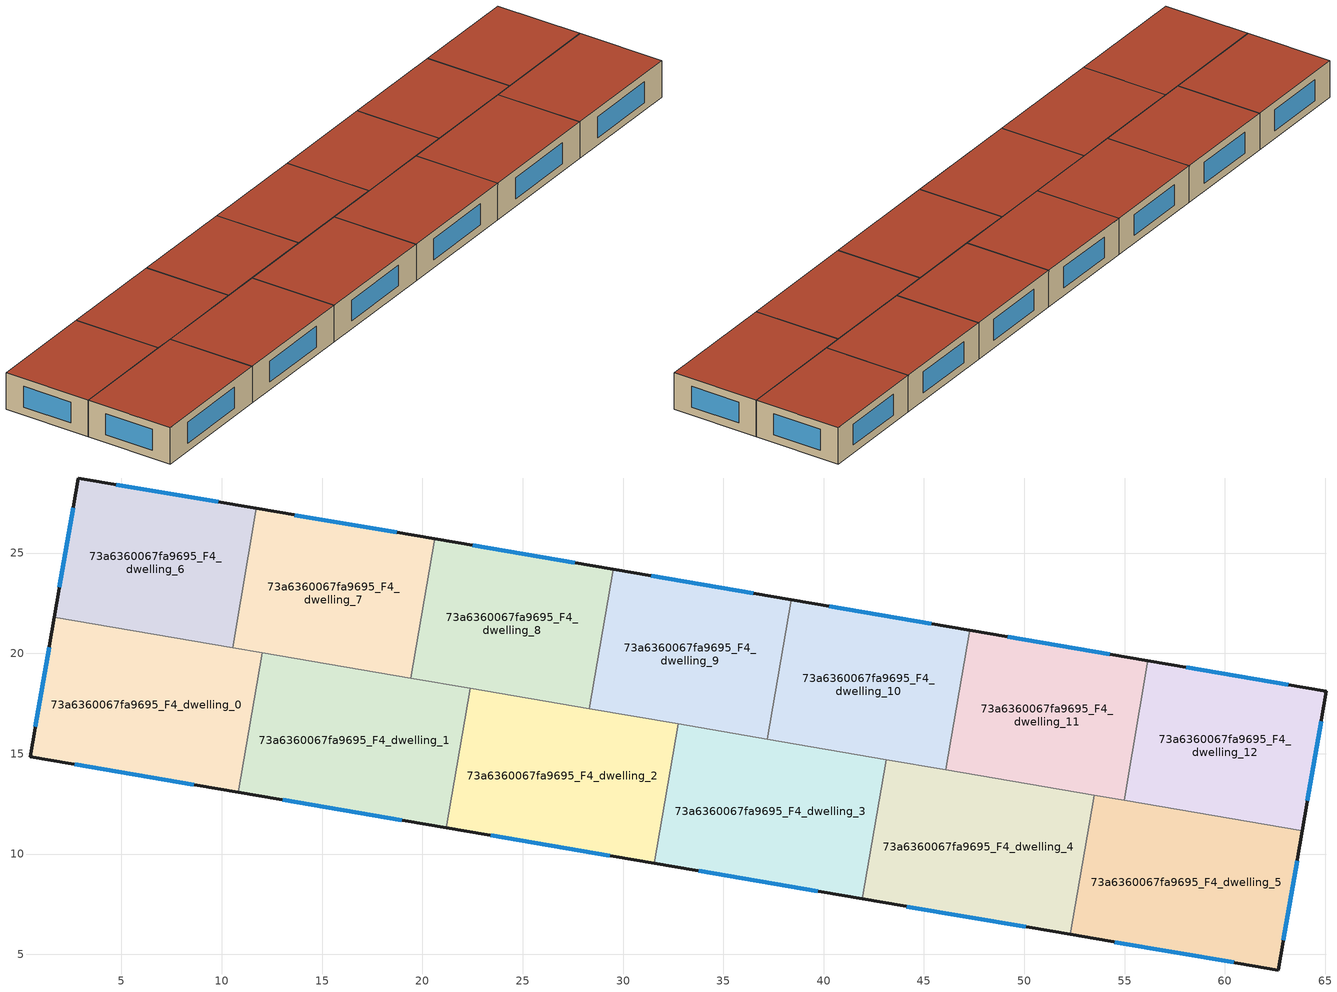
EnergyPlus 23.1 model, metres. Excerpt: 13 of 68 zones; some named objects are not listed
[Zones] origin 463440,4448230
73a6360067fa9695_F4_dwelling_0
 floor to 73a6360067fa9695_F3_dwelling_0 (EU_floor_Construction): 12.02,20.03 10.83,13.08 0.46,14.86 1.65,21.8 z12
 wall outside (EU_wall_Construction): 1.65,21.8 0.46,14.86 10.83,13.08 z12:15
 wall to 73a6360067fa9695_F4_dwelling_1 (EU_wall_Construction): 10.83,13.08 12.02,20.03 z12:15
 wall to 73a6360067fa9695_F4_dwelling_6 (EU_wall_Construction): 10.54,20.28 1.65,21.8 z12:15
 wall to 73a6360067fa9695_F4_dwelling_7 (EU_wall_Construction): 12.02,20.03 10.54,20.28 z12:15
 window (EU_Window_Construction): 2.68,14.48 8.61,13.46 / 1.4,20.31 0.71,16.34 z12.64:14.36
 roof outside (EU_roof_Construction): 10.83,13.08 12.02,20.03 1.65,21.8 0.46,14.86 z15
73a6360067fa9695_F4_dwelling_1
 floor to 73a6360067fa9695_F3_dwelling_1 (EU_floor_Construction): 22.38,18.25 21.2,11.31 10.83,13.08 12.02,20.03 z12
 wall outside (EU_wall_Construction): 10.83,13.08 21.2,11.31 z12:15
 wall to 73a6360067fa9695_F4_dwelling_2 (EU_wall_Construction): 21.2,11.31 22.38,18.25 z12:15
 wall to 73a6360067fa9695_F4_dwelling_7 (EU_wall_Construction): 19.43,18.76 12.02,20.03 z12:15
 wall to 73a6360067fa9695_F4_dwelling_8 (EU_wall_Construction): 22.38,18.25 19.43,18.76 z12:15
 window (EU_Window_Construction): 13.05,12.7 18.97,11.69 z12.64:14.36
 roof outside (EU_roof_Construction): 21.2,11.31 22.38,18.25 12.02,20.03 10.83,13.08 z15
73a6360067fa9695_F4_dwelling_10
 floor to 73a6360067fa9695_F3_dwelling_10 (EU_floor_Construction): 47.27,21.14 46.09,14.2 37.2,15.72 38.39,22.66 z12
 wall outside (EU_wall_Construction): 47.27,21.14 38.39,22.66 z12:15
 wall to 73a6360067fa9695_F4_dwelling_11 (EU_wall_Construction): 46.09,14.2 47.27,21.14 z12:15
 wall to 73a6360067fa9695_F4_dwelling_9 (EU_wall_Construction): 38.39,22.66 37.2,15.72 z12:15
 wall to 73a6360067fa9695_F4_dwelling_3 (EU_wall_Construction): 37.2,15.72 43.11,14.71 z12:15
 wall to 73a6360067fa9695_F4_dwelling_4 (EU_wall_Construction): 43.11,14.71 46.09,14.2 z12:15
 window (EU_Window_Construction): 45.37,21.47 40.29,22.34 z12.64:14.36
 roof outside (EU_roof_Construction): 46.09,14.2 47.27,21.14 38.39,22.66 37.2,15.72 z15
73a6360067fa9695_F4_dwelling_11
 floor to 73a6360067fa9695_F3_dwelling_11 (EU_floor_Construction): 56.16,19.62 54.97,12.68 46.09,14.2 47.27,21.14 z12
 wall outside (EU_wall_Construction): 56.16,19.62 47.27,21.14 z12:15
 wall to 73a6360067fa9695_F4_dwelling_12 (EU_wall_Construction): 54.97,12.68 56.16,19.62 z12:15
 wall to 73a6360067fa9695_F4_dwelling_4 (EU_wall_Construction): 46.09,14.2 53.48,12.94 z12:15
 wall to 73a6360067fa9695_F4_dwelling_5 (EU_wall_Construction): 53.48,12.94 54.97,12.68 z12:15
 window (EU_Window_Construction): 54.25,19.95 49.18,20.82 z12.64:14.36
 roof outside (EU_roof_Construction): 54.97,12.68 56.16,19.62 47.27,21.14 46.09,14.2 z15
73a6360067fa9695_F4_dwelling_12
 floor to 73a6360067fa9695_F3_dwelling_12 (EU_floor_Construction): 65.05,18.11 63.85,11.16 54.97,12.68 56.16,19.62 z12
 wall outside (EU_wall_Construction): 63.85,11.16 65.05,18.11 56.16,19.62 z12:15
 wall to 73a6360067fa9695_F4_dwelling_5 (EU_wall_Construction): 54.97,12.68 63.85,11.16 z12:15
 window (EU_Window_Construction): 64.11,12.65 64.79,16.62 / 63.14,18.43 58.06,19.3 z12.64:14.36
 roof outside (EU_roof_Construction): 63.85,11.16 65.05,18.11 56.16,19.62 54.97,12.68 z15
73a6360067fa9695_F4_dwelling_2
 floor to 73a6360067fa9695_F3_dwelling_2 (EU_floor_Construction): 32.75,16.48 31.56,9.54 21.2,11.31 22.38,18.25 z12
 wall outside (EU_wall_Construction): 21.2,11.31 31.56,9.54 z12:15
 wall to 73a6360067fa9695_F4_dwelling_3 (EU_wall_Construction): 31.56,9.54 32.75,16.48 z12:15
 wall to 73a6360067fa9695_F4_dwelling_8 (EU_wall_Construction): 28.31,17.24 22.38,18.25 z12:15
 wall to 73a6360067fa9695_F4_dwelling_9 (EU_wall_Construction): 32.75,16.48 28.31,17.24 z12:15
 window (EU_Window_Construction): 23.42,10.93 29.34,9.92 z12.64:14.36
 roof outside (EU_roof_Construction): 31.56,9.54 32.75,16.48 22.38,18.25 21.2,11.31 z15
73a6360067fa9695_F4_dwelling_3
 floor to 73a6360067fa9695_F3_dwelling_3 (EU_floor_Construction): 43.11,14.71 41.93,7.76 31.56,9.54 32.75,16.48 z12
 wall outside (EU_wall_Construction): 31.56,9.54 41.93,7.76 z12:15
 wall to 73a6360067fa9695_F4_dwelling_4 (EU_wall_Construction): 41.93,7.76 43.11,14.71 z12:15
 wall to 73a6360067fa9695_F4_dwelling_9 (EU_wall_Construction): 37.2,15.72 32.75,16.48 z12:15
 window (EU_Window_Construction): 33.78,9.16 39.71,8.14 z12.64:14.36
 roof outside (EU_roof_Construction): 41.93,7.76 43.11,14.71 32.75,16.48 31.56,9.54 z15
73a6360067fa9695_F4_dwelling_4
 floor to 73a6360067fa9695_F3_dwelling_4 (EU_floor_Construction): 53.48,12.93 52.29,5.99 41.93,7.76 43.11,14.71 z12
 wall outside (EU_wall_Construction): 41.93,7.76 52.29,5.99 z12:15
 wall to 73a6360067fa9695_F4_dwelling_5 (EU_wall_Construction): 52.29,5.99 53.48,12.93 z12:15
 window (EU_Window_Construction): 44.15,7.38 50.07,6.37 z12.64:14.36
 roof outside (EU_roof_Construction): 52.29,5.99 53.48,12.93 43.11,14.71 41.93,7.76 z15
73a6360067fa9695_F4_dwelling_5
 floor to 73a6360067fa9695_F3_dwelling_5 (EU_floor_Construction): 63.85,11.16 62.66,4.22 52.29,5.99 53.48,12.93 z12
 wall outside (EU_wall_Construction): 52.29,5.99 62.66,4.22 63.85,11.16 z12:15
 window (EU_Window_Construction): 62.91,5.71 63.6,9.68 / 54.51,5.61 60.44,4.6 z12.64:14.36
 roof outside (EU_roof_Construction): 62.66,4.22 63.85,11.16 53.48,12.93 52.29,5.99 z15
73a6360067fa9695_F4_dwelling_6
 floor to 73a6360067fa9695_F3_dwelling_6 (EU_floor_Construction): 11.73,27.22 10.54,20.28 1.65,21.8 2.85,28.74 z12
 wall outside (EU_wall_Construction): 11.73,27.22 2.85,28.74 1.65,21.8 z12:15
 wall to 73a6360067fa9695_F4_dwelling_7 (EU_wall_Construction): 10.54,20.28 11.73,27.22 z12:15
 window (EU_Window_Construction): 2.59,27.25 1.91,23.28 / 9.83,27.55 4.75,28.41 z12.64:14.36
 roof outside (EU_roof_Construction): 10.54,20.28 11.73,27.22 2.85,28.74 1.65,21.8 z15
73a6360067fa9695_F4_dwelling_7
 floor to 73a6360067fa9695_F3_dwelling_7 (EU_floor_Construction): 20.62,25.7 19.43,18.76 10.54,20.28 11.73,27.22 z12
 wall outside (EU_wall_Construction): 20.62,25.7 11.73,27.22 z12:15
 wall to 73a6360067fa9695_F4_dwelling_8 (EU_wall_Construction): 19.43,18.76 20.62,25.7 z12:15
 window (EU_Window_Construction): 18.71,26.03 13.63,26.9 z12.64:14.36
 roof outside (EU_roof_Construction): 19.43,18.76 20.62,25.7 11.73,27.22 10.54,20.28 z15
73a6360067fa9695_F4_dwelling_8
 floor to 73a6360067fa9695_F3_dwelling_8 (EU_floor_Construction): 29.5,24.18 28.31,17.24 19.43,18.76 20.62,25.7 z12
 wall outside (EU_wall_Construction): 29.5,24.18 20.62,25.7 z12:15
 wall to 73a6360067fa9695_F4_dwelling_9 (EU_wall_Construction): 28.31,17.24 29.5,24.18 z12:15
 window (EU_Window_Construction): 27.6,24.51 22.52,25.38 z12.64:14.36
 roof outside (EU_roof_Construction): 28.31,17.24 29.5,24.18 20.62,25.7 19.43,18.76 z15
73a6360067fa9695_F4_dwelling_9
 floor to 73a6360067fa9695_F3_dwelling_9 (EU_floor_Construction): 38.39,22.66 37.2,15.72 28.31,17.24 29.5,24.18 z12
 wall outside (EU_wall_Construction): 38.39,22.66 29.5,24.18 z12:15
 window (EU_Window_Construction): 36.48,22.99 31.41,23.86 z12.64:14.36
 roof outside (EU_roof_Construction): 37.2,15.72 38.39,22.66 29.5,24.18 28.31,17.24 z15
[Building]
EU S2 Campaign: North Axis=0; Terrain=City; Solar Distribution=FullExterior
[Site:Location]
Yerevan-Zvartnots.Intl.AP: Latitude=40.15; Longitude=44.383; Time Zone=4; Elevation=854
[SizingPeriod:WeatherFileDays]
AnnualSizingPeriod: Begin Month=1; Begin Day of Month=1; End Month=12; End Day of Month=31; Day of Week for Start Day=Monday; Use Weather File Daylight Saving Period=No; Use Weather File Rain and Snow Indicators=No
[MATERIAL]
EU_InternalMass_Material: Roughness=MediumRough; Thickness=0.1; Conductivity=1; Density=1800; Specific Heat=900; Thermal Absorptance=0.9; Solar Absorptance=0.7; Visible Absorptance=0.7
[MATERIAL:NOMASS] Roughness=MediumRough; Thermal Absorptance=0.9; Solar Absorptance=0.7; Visible Absorptance=0.7
Name | Thermal Resistance
EU_wall_NoMass | 1.05043
EU_roof_NoMass | 1.45357
EU_floor_NoMass | 0.478065
[WINDOWMATERIAL:SIMPLEGLAZINGSYSTEM]
EU_Window_SimpleGlazing: UFactor=2.5566; Solar Heat Gain Coefficient=0.75; Visible Transmittance=0.75
[CONSTRUCTION]
EU_wall_Construction: EU_wall_NoMass
EU_roof_Construction: EU_roof_NoMass
EU_floor_Construction: EU_floor_NoMass
EU_Window_Construction: EU_Window_SimpleGlazing
EU_InternalMass_Construction: EU_InternalMass_Material
[ZONE] Type=1; Multiplier=1; Ceiling Height=autocalculate; Floor Area=autocalculate; Part of Total Floor Area=Yes
Name | Volume
73a6360067fa9695_F4_dwelling_0; 73a6360067fa9695_F4_dwelling_5 | 222.231
73a6360067fa9695_F4_dwelling_1; 73a6360067fa9695_F4_dwelling_3; 73a6360067fa9695_F4_dwelling_4 | 222.241
73a6360067fa9695_F4_dwelling_10 | 190.516
73a6360067fa9695_F4_dwelling_11 | 190.501
73a6360067fa9695_F4_dwelling_12; 73a6360067fa9695_F4_dwelling_6 | 190.521
73a6360067fa9695_F4_dwelling_2 | 222.262
73a6360067fa9695_F4_dwelling_7 | 190.514
73a6360067fa9695_F4_dwelling_8 | 190.506
73a6360067fa9695_F4_dwelling_9 | 190.529
[INTERNALMASS] Construction=EU_InternalMass_Construction
Name | Zone or ZoneList | Surface Area
73a6360067fa9695_F4_dwelling_0_EU_InternalMass | 73a6360067fa9695_F4_dwelling_0 | 74.077
73a6360067fa9695_F4_dwelling_1_EU_InternalMass | 73a6360067fa9695_F4_dwelling_1 | 74.0803
73a6360067fa9695_F4_dwelling_2_EU_InternalMass | 73a6360067fa9695_F4_dwelling_2 | 74.0872
73a6360067fa9695_F4_dwelling_3_EU_InternalMass | 73a6360067fa9695_F4_dwelling_3 | 74.0803
73a6360067fa9695_F4_dwelling_4_EU_InternalMass | 73a6360067fa9695_F4_dwelling_4 | 74.0803
73a6360067fa9695_F4_dwelling_5_EU_InternalMass | 73a6360067fa9695_F4_dwelling_5 | 74.077
73a6360067fa9695_F4_dwelling_6_EU_InternalMass | 73a6360067fa9695_F4_dwelling_6 | 63.507
73a6360067fa9695_F4_dwelling_7_EU_InternalMass | 73a6360067fa9695_F4_dwelling_7 | 63.5047
73a6360067fa9695_F4_dwelling_8_EU_InternalMass | 73a6360067fa9695_F4_dwelling_8 | 63.502
73a6360067fa9695_F4_dwelling_9_EU_InternalMass | 73a6360067fa9695_F4_dwelling_9 | 63.5098
73a6360067fa9695_F4_dwelling_10_EU_InternalMass | 73a6360067fa9695_F4_dwelling_10 | 63.5055
73a6360067fa9695_F4_dwelling_11_EU_InternalMass | 73a6360067fa9695_F4_dwelling_11 | 63.5005
73a6360067fa9695_F4_dwelling_12_EU_InternalMass | 73a6360067fa9695_F4_dwelling_12 | 63.507
[OTHEREQUIPMENT] Fuel Type=Electricity; Design Level Calculation Method=Watts/Area; Power per Zone Floor Area=1; Fraction Latent=0; Fraction Radiant=0; Fraction Lost=0; Carbon Dioxide Generation Rate=0; EndUse Subcategory=EU_Step8_InternalGains
Name | Zone or ZoneList or Space or SpaceList | Schedule
EU_Step8_InternalGain_73a6360067fa9695_F4_dwelling_0_f000 | 73a6360067fa9695_F4_dwelling_0 | EU_Step8_GainSchedule_73a6360067fa9695_F4_dwelling_0_f000
EU_Step8_InternalGain_73a6360067fa9695_F4_dwelling_1_f000 | 73a6360067fa9695_F4_dwelling_1 | EU_Step8_GainSchedule_73a6360067fa9695_F4_dwelling_1_f000
EU_Step8_InternalGain_73a6360067fa9695_F4_dwelling_2_f000 | 73a6360067fa9695_F4_dwelling_2 | EU_Step8_GainSchedule_73a6360067fa9695_F4_dwelling_2_f000
EU_Step8_InternalGain_73a6360067fa9695_F4_dwelling_3_f000 | 73a6360067fa9695_F4_dwelling_3 | EU_Step8_GainSchedule_73a6360067fa9695_F4_dwelling_3_f000
EU_Step8_InternalGain_73a6360067fa9695_F4_dwelling_4_f000 | 73a6360067fa9695_F4_dwelling_4 | EU_Step8_GainSchedule_73a6360067fa9695_F4_dwelling_4_f000
EU_Step8_InternalGain_73a6360067fa9695_F4_dwelling_5_f000 | 73a6360067fa9695_F4_dwelling_5 | EU_Step8_GainSchedule_73a6360067fa9695_F4_dwelling_5_f000
EU_Step8_InternalGain_73a6360067fa9695_F4_dwelling_6_f000 | 73a6360067fa9695_F4_dwelling_6 | EU_Step8_GainSchedule_73a6360067fa9695_F4_dwelling_6_f000
EU_Step8_InternalGain_73a6360067fa9695_F4_dwelling_7_f000 | 73a6360067fa9695_F4_dwelling_7 | EU_Step8_GainSchedule_73a6360067fa9695_F4_dwelling_7_f000
EU_Step8_InternalGain_73a6360067fa9695_F4_dwelling_8_f000 | 73a6360067fa9695_F4_dwelling_8 | EU_Step8_GainSchedule_73a6360067fa9695_F4_dwelling_8_f000
EU_Step8_InternalGain_73a6360067fa9695_F4_dwelling_9_f000 | 73a6360067fa9695_F4_dwelling_9 | EU_Step8_GainSchedule_73a6360067fa9695_F4_dwelling_9_f000
EU_Step8_InternalGain_73a6360067fa9695_F4_dwelling_10_f000 | 73a6360067fa9695_F4_dwelling_10 | EU_Step8_GainSchedule_73a6360067fa9695_F4_dwelling_10_f000
EU_Step8_InternalGain_73a6360067fa9695_F4_dwelling_11_f000 | 73a6360067fa9695_F4_dwelling_11 | EU_Step8_GainSchedule_73a6360067fa9695_F4_dwelling_11_f000
EU_Step8_InternalGain_73a6360067fa9695_F4_dwelling_12_f000 | 73a6360067fa9695_F4_dwelling_12 | EU_Step8_GainSchedule_73a6360067fa9695_F4_dwelling_12_f000
[ZONEVENTILATION:DESIGNFLOWRATE] Schedule=EU_AlwaysOn; Design Flow Rate Calculation Method=AirChanges/Hour; Air Changes per Hour=0.557805; Ventilation Type=Natural; Fan Pressure Rise=0; Fan Total Efficiency=1; Constant Term Coefficient=1; Temperature Term Coefficient=0; Velocity Term Coefficient=0; Velocity Squared Term Coefficient=0; Minimum Indoor Temperature=-100; Maximum Indoor Temperature=100; Delta Temperature=-100; Minimum Outdoor Temperature=-100; Maximum Outdoor Temperature=100; Maximum Wind Speed=40
Name | Zone or ZoneList or Space or SpaceList
EU_ConstantAir_73a6360067fa9695_F4_dwelling_0 | 73a6360067fa9695_F4_dwelling_0
EU_ConstantAir_73a6360067fa9695_F4_dwelling_1 | 73a6360067fa9695_F4_dwelling_1
EU_ConstantAir_73a6360067fa9695_F4_dwelling_2 | 73a6360067fa9695_F4_dwelling_2
EU_ConstantAir_73a6360067fa9695_F4_dwelling_3 | 73a6360067fa9695_F4_dwelling_3
EU_ConstantAir_73a6360067fa9695_F4_dwelling_4 | 73a6360067fa9695_F4_dwelling_4
EU_ConstantAir_73a6360067fa9695_F4_dwelling_5 | 73a6360067fa9695_F4_dwelling_5
EU_ConstantAir_73a6360067fa9695_F4_dwelling_6 | 73a6360067fa9695_F4_dwelling_6
EU_ConstantAir_73a6360067fa9695_F4_dwelling_7 | 73a6360067fa9695_F4_dwelling_7
EU_ConstantAir_73a6360067fa9695_F4_dwelling_8 | 73a6360067fa9695_F4_dwelling_8
EU_ConstantAir_73a6360067fa9695_F4_dwelling_9 | 73a6360067fa9695_F4_dwelling_9
EU_ConstantAir_73a6360067fa9695_F4_dwelling_10 | 73a6360067fa9695_F4_dwelling_10
EU_ConstantAir_73a6360067fa9695_F4_dwelling_11 | 73a6360067fa9695_F4_dwelling_11
EU_ConstantAir_73a6360067fa9695_F4_dwelling_12 | 73a6360067fa9695_F4_dwelling_12
[HVACTEMPLATE:ZONE:IDEALLOADSAIRSYSTEM] System Availability Schedule=EU_AlwaysOn; Maximum Heating Supply Air Temperature=50; Minimum Cooling Supply Air Temperature=13; Maximum Heating Supply Air Humidity Ratio=0.0156; Minimum Cooling Supply Air Humidity Ratio=0.0077; Heating Limit=NoLimit; Cooling Limit=NoLimit; Heating Availability Schedule=EU_AlwaysOn; Cooling Availability Schedule=EU_CoolingOff; Dehumidification Control Type=ConstantSensibleHeatRatio; Cooling Sensible Heat Ratio=0.7; Dehumidification Setpoint=60; Humidification Control Type=None; Humidification Setpoint=30; Outdoor Air Method=None; Outdoor Air Flow Rate per Person=0.00944; Outdoor Air Flow Rate per Zone Floor Area=0; Outdoor Air Flow Rate per Zone=0; Demand Controlled Ventilation Type=None; Outdoor Air Economizer Type=NoEconomizer; Heat Recovery Type=None; Sensible Heat Recovery Effectiveness=0.7; Latent Heat Recovery Effectiveness=0.65
Name | Template Thermostat
73a6360067fa9695_F4_dwelling_0 | EU_HeatOnly_73a6360067fa9695_F4_dwelling_0
73a6360067fa9695_F4_dwelling_1 | EU_HeatOnly_73a6360067fa9695_F4_dwelling_1
73a6360067fa9695_F4_dwelling_2 | EU_HeatOnly_73a6360067fa9695_F4_dwelling_2
73a6360067fa9695_F4_dwelling_3 | EU_HeatOnly_73a6360067fa9695_F4_dwelling_3
73a6360067fa9695_F4_dwelling_4 | EU_HeatOnly_73a6360067fa9695_F4_dwelling_4
73a6360067fa9695_F4_dwelling_5 | EU_HeatOnly_73a6360067fa9695_F4_dwelling_5
73a6360067fa9695_F4_dwelling_6 | EU_HeatOnly_73a6360067fa9695_F4_dwelling_6
73a6360067fa9695_F4_dwelling_7 | EU_HeatOnly_73a6360067fa9695_F4_dwelling_7
73a6360067fa9695_F4_dwelling_8 | EU_HeatOnly_73a6360067fa9695_F4_dwelling_8
73a6360067fa9695_F4_dwelling_9 | EU_HeatOnly_73a6360067fa9695_F4_dwelling_9
73a6360067fa9695_F4_dwelling_10 | EU_HeatOnly_73a6360067fa9695_F4_dwelling_10
73a6360067fa9695_F4_dwelling_11 | EU_HeatOnly_73a6360067fa9695_F4_dwelling_11
73a6360067fa9695_F4_dwelling_12 | EU_HeatOnly_73a6360067fa9695_F4_dwelling_12
[SIZING:ZONE] Zone Cooling Design Supply Air Temperature Input Method=SupplyAirTemperature; Zone Cooling Design Supply Air Temperature=13; Zone Heating Design Supply Air Temperature Input Method=SupplyAirTemperature; Zone Heating Design Supply Air Temperature=50; Zone Cooling Design Supply Air Humidity Ratio=0.008; Zone Heating Design Supply Air Humidity Ratio=0.008; Cooling Design Air Flow Method=DesignDay; Cooling Design Air Flow Rate=0; Cooling Minimum Air Flow per Zone Floor Area=0.000762; Cooling Minimum Air Flow=0; Cooling Minimum Air Flow Fraction=0.2; Heating Design Air Flow Method=DesignDay; Heating Design Air Flow Rate=0; Heating Maximum Air Flow per Zone Floor Area=0.002032; Heating Maximum Air Flow=0.141576; Heating Maximum Air Flow Fraction=0.3; Account for Dedicated Outdoor Air System=No; Dedicated Outdoor Air System Control Strategy=NeutralSupplyAir; Dedicated Outdoor Air Low Setpoint Temperature for Design=autosize; Dedicated Outdoor Air High Setpoint Temperature for Design=autosize; Zone Load Sizing Method=Sensible Load Only No Latent Load; Zone Latent Cooling Design Supply Air Humidity Ratio Input Method=HumidityRatioDifference; Zone Cooling Design Supply Air Humidity Ratio Difference=0.005; Zone Latent Heating Design Supply Air Humidity Ratio Input Method=HumidityRatioDifference; Zone Humidification Design Supply Air Humidity Ratio Difference=0.005
73a6360067fa9695_F4_dwelling_0; 73a6360067fa9695_F4_dwelling_1; 73a6360067fa9695_F4_dwelling_2; 73a6360067fa9695_F4_dwelling_3; 73a6360067fa9695_F4_dwelling_4; 73a6360067fa9695_F4_dwelling_5; 73a6360067fa9695_F4_dwelling_6; 73a6360067fa9695_F4_dwelling_7; 73a6360067fa9695_F4_dwelling_8; 73a6360067fa9695_F4_dwelling_9; 73a6360067fa9695_F4_dwelling_10; 73a6360067fa9695_F4_dwelling_11; 73a6360067fa9695_F4_dwelling_12
[SCHEDULE:CONSTANT]
Name | Hourly Value
EU_AlwaysOn | 1
EU_CoolingOff | 0
[SCHEDULE:FILE] Column Number=1; Rows to Skip at Top=0; Number of Hours of Data=8760; Column Separator=Comma; Interpolate to Timestep=No; Minutes per Item=60; Adjust Schedule for Daylight Savings=Yes
Name | File
EU_Step8_GainSchedule_73a6360067fa9695_F4_dwelling_0_f000 | ../../schedules/73a6360067fa9695/73a6360067fa9695_F4_dwelling_0_f000_gain.csv
EU_Step8_GainSchedule_73a6360067fa9695_F4_dwelling_1_f000 | ../../schedules/73a6360067fa9695/73a6360067fa9695_F4_dwelling_1_f000_gain.csv
EU_Step8_GainSchedule_73a6360067fa9695_F4_dwelling_2_f000 | ../../schedules/73a6360067fa9695/73a6360067fa9695_F4_dwelling_2_f000_gain.csv
EU_Step8_GainSchedule_73a6360067fa9695_F4_dwelling_3_f000 | ../../schedules/73a6360067fa9695/73a6360067fa9695_F4_dwelling_3_f000_gain.csv
EU_Step8_GainSchedule_73a6360067fa9695_F4_dwelling_4_f000 | ../../schedules/73a6360067fa9695/73a6360067fa9695_F4_dwelling_4_f000_gain.csv
EU_Step8_GainSchedule_73a6360067fa9695_F4_dwelling_5_f000 | ../../schedules/73a6360067fa9695/73a6360067fa9695_F4_dwelling_5_f000_gain.csv
EU_Step8_GainSchedule_73a6360067fa9695_F4_dwelling_6_f000 | ../../schedules/73a6360067fa9695/73a6360067fa9695_F4_dwelling_6_f000_gain.csv
EU_Step8_GainSchedule_73a6360067fa9695_F4_dwelling_7_f000 | ../../schedules/73a6360067fa9695/73a6360067fa9695_F4_dwelling_7_f000_gain.csv
EU_Step8_GainSchedule_73a6360067fa9695_F4_dwelling_8_f000 | ../../schedules/73a6360067fa9695/73a6360067fa9695_F4_dwelling_8_f000_gain.csv
EU_Step8_GainSchedule_73a6360067fa9695_F4_dwelling_9_f000 | ../../schedules/73a6360067fa9695/73a6360067fa9695_F4_dwelling_9_f000_gain.csv
EU_Step8_GainSchedule_73a6360067fa9695_F4_dwelling_10_f000 | ../../schedules/73a6360067fa9695/73a6360067fa9695_F4_dwelling_10_f000_gain.csv
EU_Step8_GainSchedule_73a6360067fa9695_F4_dwelling_11_f000 | ../../schedules/73a6360067fa9695/73a6360067fa9695_F4_dwelling_11_f000_gain.csv
EU_Step8_GainSchedule_73a6360067fa9695_F4_dwelling_12_f000 | ../../schedules/73a6360067fa9695/73a6360067fa9695_F4_dwelling_12_f000_gain.csv
